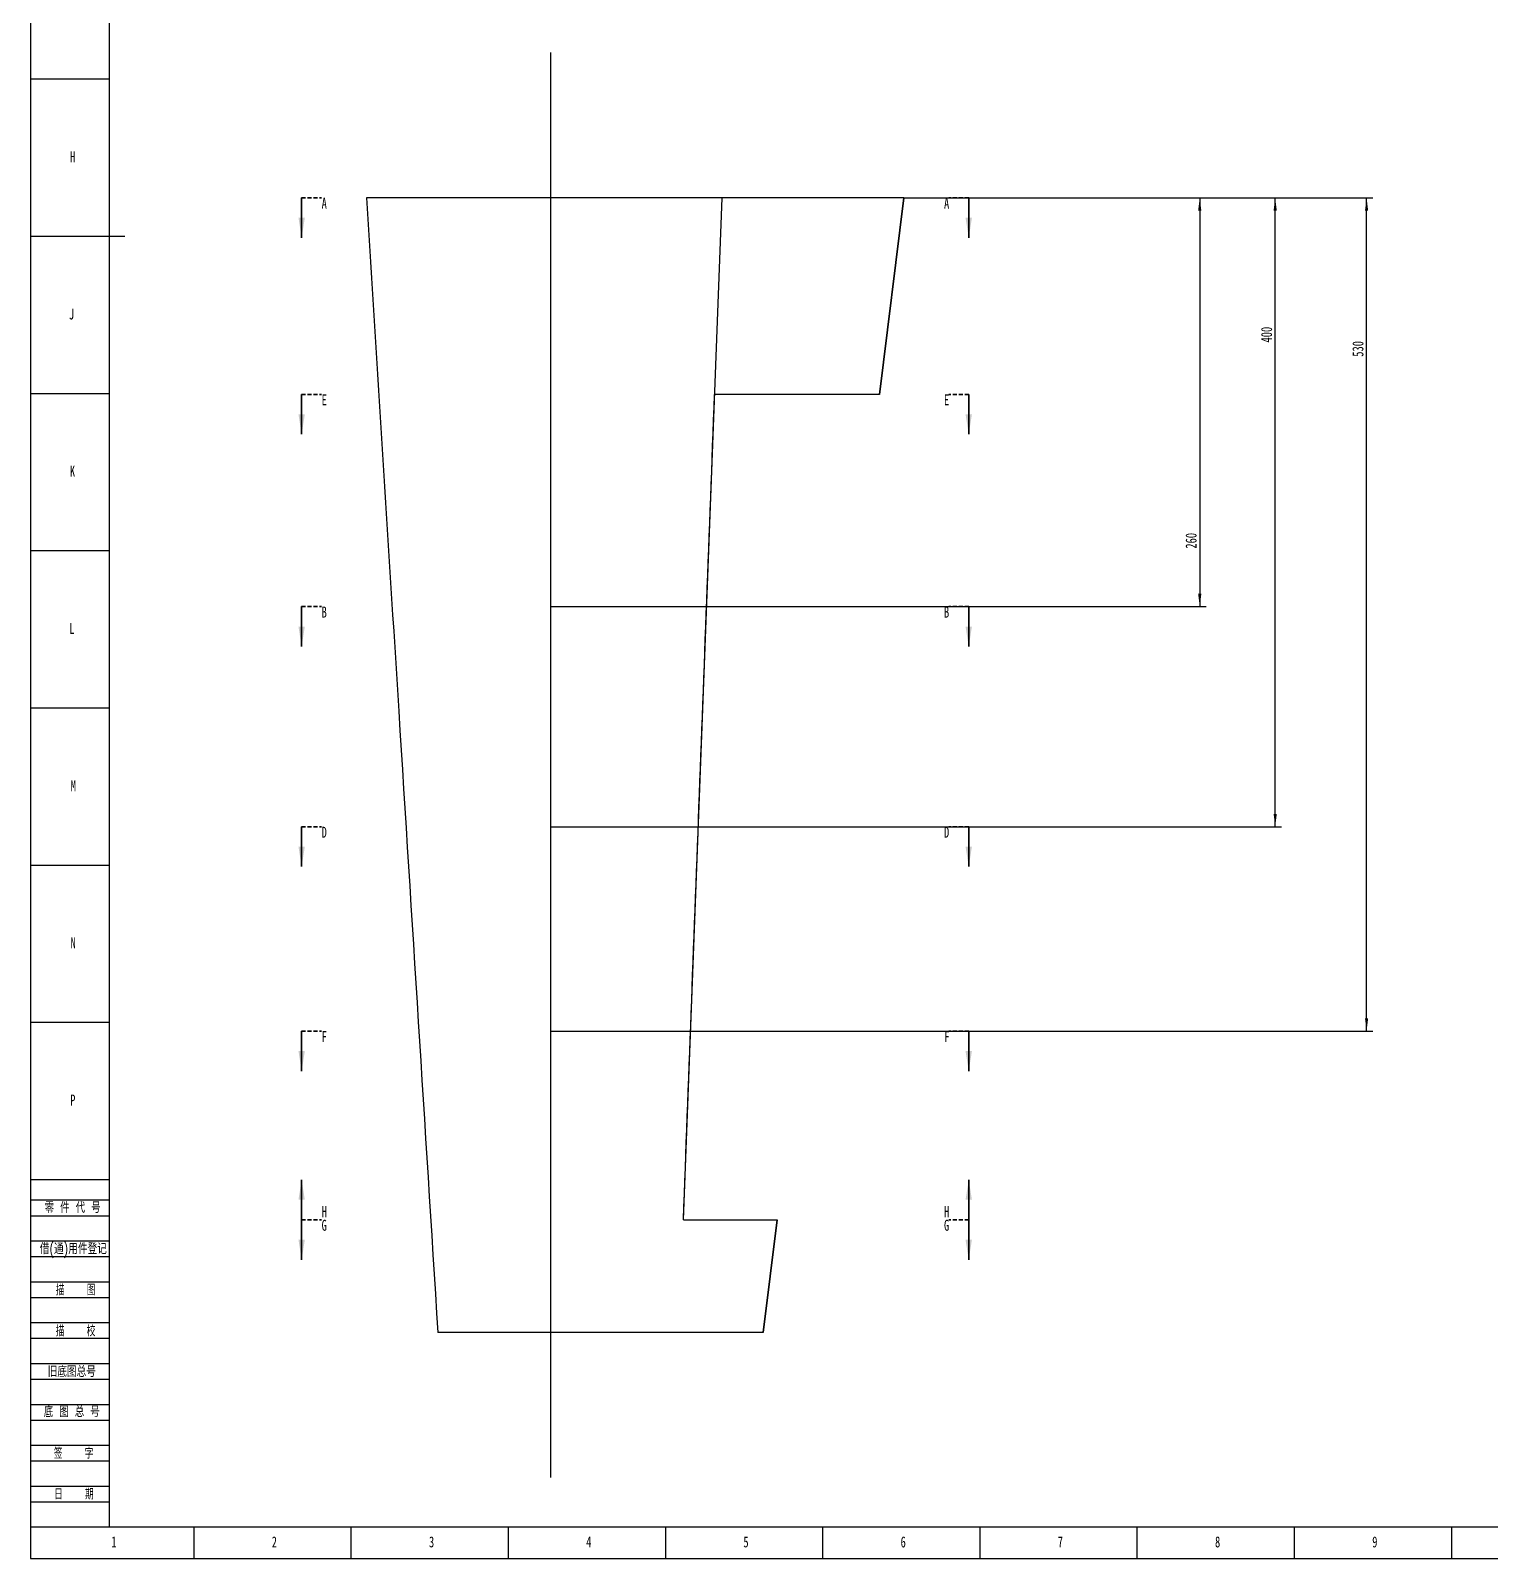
# Model space of a CAD drawing. Header units: millimetres. Extents: x -258 to 1189, y 0 to 841.
# Drawn here: x 0 to 464.3, y 0 to 485.9 of the extents above; entities that cross this region are included whole.
import ezdxf

# ---------------------------------------------------------------- set-up
doc = ezdxf.new("R2010")
doc.units = ezdxf.units.MM
doc.linetypes.add('HIDDEN', pattern=[1.905, 1.27, -0.635])
for name, color, linetype in [('10', 7, 'Continuous'), ('5', 7, 'Continuous'), ('9', 7, 'Continuous')]:
    doc.layers.add(name, color=color, linetype=linetype)
doc.styles.add('SLDTEXTSTYLE0', font='TXT', dxfattribs={"width": 0.7, "bigfont": 'bigfont'})
doc.styles.add('SLDTEXTSTYLE2', font='TXT', dxfattribs={"width": 0.614286, "bigfont": 'bigfont'})
doc.styles.add('SLDTEXTSTYLE4', font='TXT', dxfattribs={"width": 0.566667, "bigfont": 'bigfont'})
doc.styles.add('SLDTEXTSTYLE5', font='TXT', dxfattribs={"width": 0.7})
doc.dimstyles.new('SLDDIMSTYLE0', dxfattribs={"dimtxt": 3.5, "dimasz": 4.08, "dimexe": 0, "dimexo": 0.0625, "dimgap": 0.875, "dimtad": 2, "dimlfac": 2, "dimrnd": 1e-09, "dimzin": 12, "dimdsep": 46, "dimtxsty": 'SLDTEXTSTYLE5', "dimsah": 1, "dimcen": 0.09, "dimadec": 0, "dimazin": 3, "dimtfac": 1, "dimtofl": 0, "dimtmove": 0, "dimatfit": 3, "dimfxl": 1, "dimfrac": 2, "dimtolj": 1, "dimtzin": 12, "dimarcsym": 0})

# ---------------------------------------------------------------- blocks, each defined once
blk = doc.blocks.new('_D')
at = {"layer": '10', "transparency": 16777216}
for p, q in [((277.8, 432.71), (373.86, 432.71)), ((371.86, 432.71), (371.86, 302.71)), ((296.72, 302.71), (373.86, 302.71))]:
    blk.add_line(p, q, dxfattribs=at)
for points in [[(371.86, 432.71), (371.35, 428.63), (372.37, 428.63)], [(371.86, 302.71), (372.37, 306.79), (371.35, 306.79)]]:
    blk.add_solid(points, dxfattribs=at)
at = {"layer": '10', "transparency": 16777216, "insert": (367.35, 321.14), "char_height": 3.5, "attachment_point": 1, "rotation": 90, "style": 'SLDTEXTSTYLE5'}
blk.add_mtext('260', dxfattribs=at)
blk = doc.blocks.new('_D_1')
at = {"layer": '10', "transparency": 16777216}
for p, q in [((277.8, 432.71), (397.86, 432.71)), ((395.86, 232.71), (395.86, 432.71)), ((307.37, 232.71), (397.86, 232.71))]:
    blk.add_line(p, q, dxfattribs=at)
for points in [[(395.86, 432.71), (395.35, 428.63), (396.37, 428.63)], [(395.86, 232.71), (396.37, 236.79), (395.35, 236.79)]]:
    blk.add_solid(points, dxfattribs=at)
at = {"layer": '10', "transparency": 16777216, "insert": (391.35, 386.69), "char_height": 3.5, "attachment_point": 1, "rotation": 90, "style": 'SLDTEXTSTYLE5'}
blk.add_mtext('400', dxfattribs=at)
blk = doc.blocks.new('_D_2')
at = {"layer": '10', "transparency": 16777216}
for p, q in [((277.8, 432.71), (426.93, 432.71)), ((424.93, 167.71), (424.93, 432.71)), ((300.98, 167.71), (426.93, 167.71))]:
    blk.add_line(p, q, dxfattribs=at)
for points in [[(424.93, 432.71), (424.42, 428.63), (425.43, 428.63)], [(424.93, 167.71), (425.43, 171.79), (424.42, 171.79)]]:
    blk.add_solid(points, dxfattribs=at)
at = {"layer": '10', "transparency": 16777216, "insert": (420.41, 382.17), "char_height": 3.5, "attachment_point": 1, "rotation": 90, "style": 'SLDTEXTSTYLE5'}
blk.add_mtext('530', dxfattribs=at)

msp = doc.modelspace()

# ---------------------------------------------------------------- linework, layer by layer
at = {"color": 7, "linetype": 'HIDDEN', "lineweight": 35}
for p, q in [((86.2217, 432.7106), (92.5717, 432.7106)), ((298.3915, 432.7106), (292.0415, 432.7106)), ((86.2217, 370.2106), (92.5717, 370.2106)), ((298.3915, 370.2106), (292.0415, 370.2106)), ((86.2217, 302.7106), (92.5717, 302.7106)), ((298.3915, 302.7106), (292.0415, 302.7106)), ((86.2217, 232.7106), (92.5717, 232.7106)), ((298.3915, 232.7106), (292.0415, 232.7106)), ((86.2217, 167.7106), (92.5717, 167.7106)), ((298.3915, 167.7106), (292.0415, 167.7106)), ((86.2217, 107.7106), (92.5717, 107.7106)), ((86.2217, 107.7106), (92.5717, 107.7106)), ((298.3915, 107.7106), (292.0415, 107.7106)), ((298.3915, 107.7106), (292.0415, 107.7106))]:
    msp.add_line(p, q, dxfattribs=at)
at = {"color": 7, "linetype": 'Continuous', "lineweight": 35}
for p, q in [((86.2217, 432.7106), (86.2217, 420.0106)), ((298.3915, 432.7106), (298.3915, 420.0106)), ((86.2217, 370.2106), (86.2217, 357.5106)), ((298.3915, 370.2106), (298.3915, 357.5106)), ((86.2217, 302.7106), (86.2217, 290.0106)), ((298.3915, 302.7106), (298.3915, 290.0106)), ((86.2217, 232.7106), (86.2217, 220.0106)), ((298.3915, 232.7106), (298.3915, 220.0106)), ((86.2217, 167.7106), (86.2217, 155.0106)), ((298.3915, 167.7106), (298.3915, 155.0106)), ((86.2217, 107.7106), (86.2217, 120.4106)), ((298.3915, 107.7106), (298.3915, 120.4106)), ((86.2217, 107.7106), (86.2217, 95.0106)), ((298.3915, 107.7106), (298.3915, 95.0106))]:
    msp.add_line(p, q, dxfattribs=at)
at = {"color": 7, "linetype": 'Continuous', "lineweight": 25}
for p, q in [((165.4028, 432.7106), (165.4028, 71.8448)), ((277.7994, 432.7106), (270.0418, 370.2106)), ((270.0421, 370.2106), (277.7994, 432.7106)), ((237.4595, 107.7106), (233.0077, 71.8448)), ((233.0097, 71.8448), (237.4613, 107.7106))]:
    msp.add_line(p, q, dxfattribs=at)
at = {"color": 7, "linetype": 'Continuous'}
msp.add_line((207.6346, 107.7106), (219.9224, 432.7106), dxfattribs=at)
at = {"color": 7, "linetype": 'Continuous', "lineweight": 25}
for points, knots in [([(106.819, 432.7106), (110.2442, 378.2825), (117.8139, 257.9943), (125.3846, 137.7053), (129.5298, 71.8448)], [0, 0, 0, 0, 0.45248044, 1, 1, 1, 1]), ([(165.4028, 432.7106), (162.956, 432.7106), (158.0626, 432.7106), (150.7439, 432.7106), (143.475, 432.7106), (137.1716, 432.7106), (131.825, 432.7106), (127.414, 432.7106), (123.0826, 432.7106), (118.8742, 432.7106), (115.2525, 432.7106), (112.187, 432.7106), (110.0992, 432.7106), (108.5508, 432.7106), (107.6274, 432.7106), (107.0821, 432.7106), (106.8097, 432.7106), (106.8478, 432.7106), (106.8571, 432.7106)], [0, 0, 0, 0, 0.11442122, 0.22883363, 0.34324331, 0.45764904, 0.5295668, 0.60148237, 0.67339433, 0.74529581, 0.81719114, 0.86825889, 0.91931609, 0.94485473, 0.9703764, 0.98314089, 0.9958987, 1, 1, 1, 1]), ([(277.7994, 432.7106), (277.2315, 432.7106), (276.2401, 432.7106), (274.8361, 432.7106), (273.5899, 432.7106), (272.3471, 432.7106), (271.101, 432.7106), (269.8527, 432.7106), (268.6026, 432.7106), (267.352, 432.7106), (265.6839, 432.7106), (263.6015, 432.7106), (261.1056, 432.7106), (258.6117, 432.7106), (256.1201, 432.7106), (253.6286, 432.7106), (251.1371, 432.7106), (248.6491, 432.7106), (246.1646, 432.7106), (243.6822, 432.7106), (241.1959, 432.7106), (238.7046, 432.7106), (236.2055, 432.7106), (233.6975, 432.7106), (231.1969, 432.7106), (228.7038, 432.7106), (226.2185, 432.7106), (223.7237, 432.7106), (221.2192, 432.7106), (218.7058, 432.7106), (216.1835, 432.7106), (213.6665, 432.7106), (211.1559, 432.7106), (208.6528, 432.7106), (206.1441, 432.7106), (203.6302, 432.7106), (201.1111, 432.7106), (198.5874, 432.7106), (196.065, 432.7106), (193.5446, 432.7106), (191.027, 432.7106), (188.5075, 432.7106), (185.9861, 432.7106), (183.4628, 432.7106), (180.9377, 432.7106), (178.4098, 432.7106), (175.8802, 432.7106), (173.3493, 432.7106), (169.8567, 432.7106), (167.2086, 432.7106), (165.4028, 432.7106)], [0, 0, 0, 0, 0.01598777, 0.02760342, 0.03903768, 0.05046865, 0.06190106, 0.07333252, 0.08476444, 0.09619655, 0.10763556, 0.13049922, 0.1533554, 0.17620712, 0.19905446, 0.22190714, 0.24476251, 0.26762472, 0.29037137, 0.31311579, 0.33584914, 0.35858632, 0.38131738, 0.40405505, 0.42679851, 0.44905399, 0.47130481, 0.49355542, 0.5158042, 0.5380558, 0.56030563, 0.58256543, 0.60445808, 0.62634262, 0.64822472, 0.67010638, 0.69199188, 0.71388181, 0.73577561, 0.75753483, 0.77928785, 0.80103746, 0.82278231, 0.84452564, 0.86627906, 0.888033, 0.90982087, 0.93159916, 0.95337978, 1, 1, 1, 1]), ([(207.6346, 107.7106), (209.2887, 151.4604), (210.9428, 195.2104), (214.2511, 282.7104), (215.9052, 326.4605), (217.5594, 370.2106)], [0, 0, 0, 0, 0.5, 0.5, 1, 1, 1, 1]), ([(270.0418, 370.2106), (269.5247, 370.2106), (268.4803, 370.2106), (266.9097, 370.2106), (265.33, 370.2106), (263.7455, 370.2106), (262.1564, 370.2106), (260.5659, 370.2106), (258.9747, 370.2106), (256.8553, 370.2106), (254.2084, 370.2106), (251.0352, 370.2106), (247.8643, 370.2106), (244.6935, 370.2106), (241.5226, 370.2106), (237.2906, 370.2106), (233.0446, 370.2106), (228.7679, 370.2106), (224.4677, 370.2106), (220.7254, 370.2106), (218.0508, 370.2106), (217.5594, 370.2106)], [0, 0, 0, 0, 0.015625, 0.03125, 0.046875, 0.0625, 0.078125, 0.09375, 0.109375, 0.125, 0.15625, 0.1875, 0.21875, 0.25, 0.28125, 0.3125, 0.375, 0.40625, 0.4375, 0.5, 0.514048424, 0.514048424, 0.514048424, 0.514048424]), ([(207.6346, 107.7106), (208.1153, 107.7106), (209.334, 107.7106), (212.0176, 107.7106), (214.9373, 107.7106), (217.8473, 107.7106), (220.0275, 107.7106), (222.2076, 107.7106), (224.388, 107.7106), (226.5695, 107.7106), (228.3891, 107.7106), (229.8458, 107.7106), (230.9389, 107.7106), (232.0323, 107.7106), (233.1248, 107.7106), (234.2146, 107.7106), (235.3013, 107.7106), (236.3836, 107.7106), (237.1019, 107.7106), (237.4595, 107.7106)], [0, 0, 0, 0, 0.020290311, 0.051540311, 0.114040311, 0.145290311, 0.176540311, 0.207790311, 0.239040311, 0.270290311, 0.301540311, 0.317165311, 0.332790311, 0.348415311, 0.364040311, 0.379665311, 0.395290311, 0.410915311, 0.426540311, 0.426540311, 0.426540311, 0.426540311]), ([(165.4028, 71.8448), (164.1955, 71.8448), (161.7806, 71.8448), (158.1769, 71.8448), (154.5862, 71.8448), (151.0199, 71.8448), (147.5079, 71.8448), (144.0587, 71.8448), (140.6904, 71.8448), (137.415, 71.8448), (134.7642, 71.8448), (132.6948, 71.8448), (131.4253, 71.8448), (130.4773, 71.8448), (129.9362, 71.8448), (129.6115, 71.8448), (129.5298, 71.8448), (129.5317, 71.8448), (129.5324, 71.8448)], [0, 0, 0, 0, 0.091282486, 0.18259349, 0.273903428, 0.365212498, 0.456520103, 0.546195849, 0.635865721, 0.725519744, 0.815152761, 0.866096159, 0.917029351, 0.942505538, 0.967951821, 0.980672922, 0.993355912, 1, 1, 1, 1]), ([(233.0077, 71.8448), (232.5378, 71.8448), (231.76, 71.8448), (230.6653, 71.8448), (229.7201, 71.8448), (228.7513, 71.8448), (227.7621, 71.8448), (226.7564, 71.8448), (225.7415, 71.8448), (224.72, 71.8448), (223.6955, 71.8448), (222.6689, 71.8448), (221.6411, 71.8448), (220.6141, 71.8448), (219.5886, 71.8448), (218.566, 71.8448), (217.5487, 71.8448), (216.5343, 71.8448), (215.5223, 71.8448), (214.51, 71.8448), (213.4981, 71.8448), (212.4893, 71.8448), (211.4852, 71.8448), (210.4876, 71.8448), (209.4955, 71.8448), (208.5086, 71.8448), (207.527, 71.8448), (206.55, 71.8448), (205.575, 71.8448), (204.603, 71.8448), (203.6307, 71.8448), (202.6584, 71.8448), (201.6854, 71.8448), (200.7111, 71.8448), (199.7349, 71.8448), (198.7569, 71.8448), (197.7774, 71.8448), (196.7958, 71.8448), (195.8127, 71.8448), (194.8268, 71.8448), (193.8391, 71.8448), (192.848, 71.8448), (191.8539, 71.8448), (190.8561, 71.8448), (189.856, 71.8448), (188.8526, 71.8448), (187.8457, 71.8448), (186.835, 71.8448), (185.8214, 71.8448), (184.8054, 71.8448), (183.7877, 71.8448), (182.7683, 71.8448), (181.7478, 71.8448), (180.7261, 71.8448), (179.7042, 71.8448), (178.6817, 71.8448), (177.6589, 71.8448), (176.6361, 71.8448), (175.6129, 71.8448), (174.5902, 71.8448), (173.5678, 71.8448), (172.5457, 71.8448), (171.5246, 71.8448), (170.5039, 71.8448), (169.4845, 71.8448), (168.4658, 71.8448), (167.1055, 71.8448), (166.0846, 71.8448), (165.4028, 71.8448)], [0, 0, 0, 0, 0.021868, 0.0360125, 0.05048213, 0.065293, 0.08039799, 0.09574546, 0.11124699, 0.12683327, 0.1424609, 0.15814952, 0.17384637, 0.18953605, 0.20522292, 0.22085551, 0.23640457, 0.25188422, 0.26734295, 0.28281152, 0.29828455, 0.31368419, 0.32898995, 0.34418677, 0.35923508, 0.37419973, 0.38905302, 0.40377845, 0.41842961, 0.43302954, 0.44754133, 0.46205173, 0.47652769, 0.49097063, 0.50540957, 0.51985196, 0.53426794, 0.5486778, 0.56309126, 0.57749632, 0.59191172, 0.6063353, 0.62078408, 0.63525871, 0.64975387, 0.66425006, 0.67878984, 0.69337435, 0.70797557, 0.72259726, 0.7372286, 0.75186897, 0.7665119, 0.78115732, 0.7958068, 0.81042998, 0.82506745, 0.83969859, 0.85430628, 0.86892686, 0.88352163, 0.89810069, 0.91269097, 0.92723223, 0.94178341, 0.95631768, 0.97082009, 1, 1, 1, 1])]:
    msp.add_open_spline(points, degree=3, knots=knots, dxfattribs=at)
at = {"color": 7, "linetype": 'Continuous', "lineweight": 35}
for points in [[(86.2217, 420.0106), (87.2377, 426.3606), (85.2057, 426.3606)], [(298.3915, 420.0106), (299.4075, 426.3606), (297.3755, 426.3606)], [(86.2217, 357.5106), (87.2377, 363.8606), (85.2057, 363.8606)], [(298.3915, 357.5106), (299.4075, 363.8606), (297.3755, 363.8606)], [(86.2217, 290.0106), (87.2377, 296.3606), (85.2057, 296.3606)], [(298.3915, 290.0106), (299.4075, 296.3606), (297.3755, 296.3606)], [(86.2217, 220.0106), (87.2377, 226.3606), (85.2057, 226.3606)], [(298.3915, 220.0106), (299.4075, 226.3606), (297.3755, 226.3606)], [(86.2217, 155.0106), (87.2377, 161.3606), (85.2057, 161.3606)], [(298.3915, 155.0106), (299.4075, 161.3606), (297.3755, 161.3606)], [(86.2217, 120.4106), (85.2057, 114.0606), (87.2377, 114.0606)], [(298.3915, 120.4106), (297.3755, 114.0606), (299.4075, 114.0606)], [(86.2217, 95.0106), (87.2377, 101.3606), (85.2057, 101.3606)], [(298.3915, 95.0106), (299.4075, 101.3606), (297.3755, 101.3606)]]:
    msp.add_solid(points, dxfattribs=at)
at = {"layer": '10'}
for p, q in [((165.4028, 478.8991), (165.4028, 25.7224)), ((165.4028, 302.7106), (296.7191, 302.7106)), ((165.4028, 232.7106), (307.3743, 232.7106)), ((165.4028, 167.7106), (300.9812, 167.7106))]:
    msp.add_line(p, q, dxfattribs=at)
at = {"layer": '5', "color": 7}
for p, q in [((0, 841), (0, 0)), ((0, 114), (25, 114)), ((0, 109), (25, 109)), ((0, 101), (25, 101)), ((0, 96), (25, 96)), ((0, 88), (25, 88)), ((0, 83), (25, 83)), ((0, 75), (25, 75)), ((0, 70), (25, 70)), ((0, 62), (25, 62)), ((0, 57), (25, 57)), ((0, 49), (25, 49)), ((0, 44), (25, 44)), ((0, 36), (25, 36)), ((0, 31), (25, 31)), ((0, 23), (25, 23)), ((0, 18), (25, 18)), ((0, 0), (1189, 0))]:
    msp.add_line(p, q, dxfattribs=at)
at = {"layer": '5', "color": 7, "lineweight": 25}
for p, q in [((25, 831.0501), (25, 10)), ((0, 10), (1179, 10))]:
    msp.add_line(p, q, dxfattribs=at)
at = {"layer": '5'}
for p, q in [((0, 470.5), (25, 470.5)), ((0, 370.5), (25, 370.5)), ((0, 320.5), (25, 320.5)), ((0, 270.5), (25, 270.5)), ((0, 220.5), (25, 220.5)), ((0, 170.5), (25, 170.5)), ((0, 120.5), (25, 120.5)), ((52, 0), (52, 10)), ((102, 0), (102, 10)), ((152, 0), (152, 10)), ((202, 0), (202, 10)), ((252, 0), (252, 10)), ((302, 0), (302, 10)), ((352, 0), (352, 10)), ((402, 0), (402, 10)), ((452, 0), (452, 10))]:
    msp.add_line(p, q, dxfattribs=at)
at = {"layer": '5', "lineweight": 25}
msp.add_line((0, 420.5), (30, 420.5), dxfattribs=at)

# ---------------------------------------------------------------- texts
at = {"color": 7, "linetype": 'Continuous', "char_height": 3.5, "attachment_point": 1, "style": 'SLDTEXTSTYLE5'}
for s, insert in [('A', (92.5717, 432.7106)), ('A', (290.5158, 432.7106)), ('E', (92.5717, 370.2106)), ('E', (290.5063, 370.2106)), ('B', (92.5717, 302.7106)), ('B', (290.5158, 302.7106)), ('D', (92.5717, 232.7106)), ('D', (290.5158, 232.7106)), ('F', (92.5717, 167.7106)), ('F', (290.6484, 167.7106)), ('H', (92.5717, 112.032)), ('H', (290.5158, 112.032)), ('G', (92.5717, 107.7106)), ('G', (290.5158, 107.7106))]:
    msp.add_mtext(s, dxfattribs=dict(at, insert=insert))
at = {"layer": '10', "char_height": 3.5, "attachment_point": 2, "style": 'SLDTEXTSTYLE5'}
for s, insert in [('H', (13.4297, 447.5095)), ('J', (13.0153, 397.5095)), ('K', (13.3203, 347.5095)), ('L', (13.1806, 297.5095)), ('M', (13.5974, 247.5095)), ('N', (13.5488, 197.5095)), ('P', (13.4443, 147.5095)), ('1', (26.5444, 7.0095)), ('2', (77.5444, 7.0095)), ('3', (127.5444, 7.0095)), ('4', (177.5444, 7.0095)), ('5', (227.5444, 7.0095)), ('6', (277.5469, 7.0095)), ('7', (327.5469, 7.0095)), ('8', (377.5469, 7.0095)), ('9', (427.5469, 7.0095))]:
    msp.add_mtext(s, dxfattribs=dict(at, insert=insert))
at = {"layer": '9', "color": 7, "char_height": 3.5}
for s, insert, attachment_point, style in [('零 件 代 号', (4.4822, 113.3599), 1, 'SLDTEXTSTYLE2'), ('借(通)用件登记', (2.9328, 100.2756), 1, 'SLDTEXTSTYLE0'), ('描    图', (14.3518, 87.176), 2, 'SLDTEXTSTYLE4'), ('描    校', (14.3193, 74.1365), 2, 'SLDTEXTSTYLE4'), ('旧底图总号', (5.4591, 61.2006), 1, 'SLDTEXTSTYLE0'), ('底 图 总 号', (4.2122, 48.4331), 1, 'SLDTEXTSTYLE2'), ('签    字', (13.7057, 35.1926), 2, 'SLDTEXTSTYLE4'), ('日    期', (13.7828, 22.2333), 2, 'SLDTEXTSTYLE4')]:
    msp.add_mtext(s, dxfattribs=dict(at, insert=insert, attachment_point=attachment_point, style=style))

# ---------------------------------------------------------------- dimensions: what is measured, and where the dimension line sits
at = {"layer": '10'}
for base, p1, p2, picture, middle in [((371.859, 302.7106), (277.7994, 432.7106), (296.7191, 302.7106), '_D', (371.859, 323.4394)), ((395.859, 432.7106), (307.3743, 232.7106), (277.7994, 432.7106), '_D_1', (395.859, 388.9986)), ((424.9265, 432.7106), (300.9812, 167.7106), (277.7994, 432.7106), '_D_2', (424.9265, 384.471))]:
    dim = msp.add_linear_dim(base=base, p1=p1, p2=p2, angle=90, dimstyle='SLDDIMSTYLE0', dxfattribs=at)
    dim.commit()
    dim.dimension.update_dxf_attribs({"geometry": picture, "text_midpoint": middle, "dimtype": 160})

doc.saveas('drawing.dxf')
